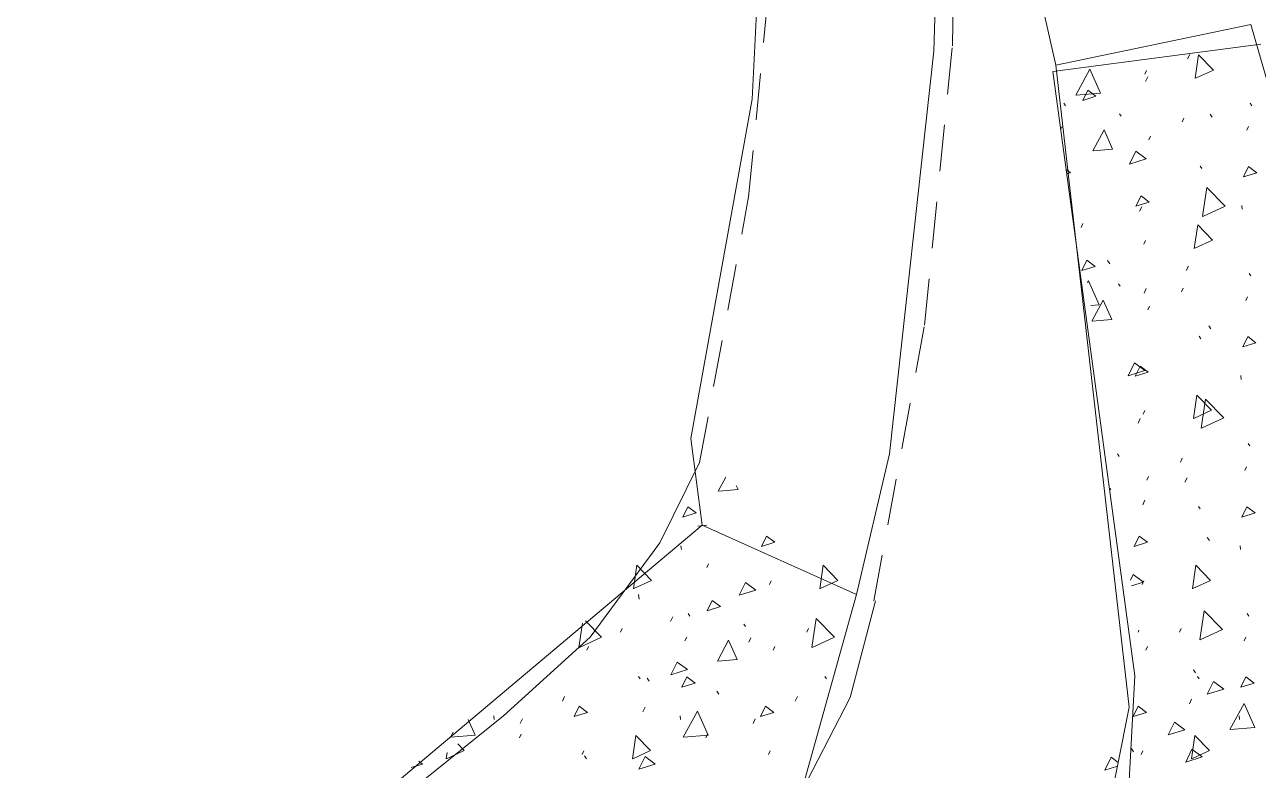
# Model space of a CAD drawing. Header units: metres. Extents: x -703672 to 3951284, y -4124475 to 4104628.
# Drawn here: x 327519.64 to 327540.8, y 4104403.97 to 4104416.77 of the extents above; entities that cross this region are included whole.
import ezdxf

# ---------------------------------------------------------------- set-up
doc = ezdxf.new("R2010")
doc.units = ezdxf.units.M
doc.header["$MEASUREMENT"] = 0
doc.linetypes.add('DGN Style 2', pattern=[1.3283826688107345, 0.7970296012864407, -0.5313530675242938])
for name, color, linetype, lineweight in [('V-ANNO-PATT', 9, 'Continuous', 0), ('V-PVMT-GRVL', 9, 'Continuous', 0), ('V-ROAD-ASPH', 9, 'Continuous', 0), ('V-SITE-WALK', 7, 'Continuous', 0)]:
    doc.layers.add(name, color=color, linetype=linetype, lineweight=lineweight)

msp = doc.modelspace()

# ---------------------------------------------------------------- linework, layer by layer
at = {"layer": 'V-ANNO-PATT'}
for p, q in [((327539.5870587354, 4104416.179382644, 8.969209555461049), (327539.6231314148, 4104416.258355627, 8.958560621503466)), ((327538.8541819148, 4104415.920292695, 8.667040607391236), (327538.8829754193, 4104415.983845603, 8.660789823477998)), ((327538.8659227922, 4104415.794204029, 8.998517668153163), (327538.9019954716, 4104415.873177011, 8.98786873419558)), ((327537.4614758895, 4104415.419654656, 8.663290761370227), (327537.4896980776, 4104415.377312531, 8.669609979680075)), ((327540.6581757636, 4104415.419654656, 8.80858327737436), (327540.6863979517, 4104415.377312531, 8.814902495684201)), ((327538.4164803634, 4104415.240117689, 8.728051969919804), (327538.4446226339, 4104415.197775563, 8.734367555916748)), ((327539.9714878352, 4104415.232497569, 9.130800278976992), (327540.0066215427, 4104415.179815967, 9.140361211421379)), ((327537.419215124, 4104414.985657665, 8.712992913083852), (327537.4339763551, 4104415.018238597, 8.709788396375387)), ((327539.4955806836, 4104415.102048995, 8.79352087699759), (327539.5243737595, 4104415.165522463, 8.787279522943479)), ((327540.6018827247, 4104414.954685688, 8.861331696292758), (327540.6306762292, 4104415.018238597, 8.85508091237952)), ((327538.919063896, 4104414.792466889, 8.804141811344934), (327538.9478569719, 4104414.855940356, 8.797900457290822)), ((327539.8037923261, 4104414.341002913, 8.89805400629669), (327539.8319345966, 4104414.298660788, 8.904369592293634)), ((327538.7629906428, 4104413.564773992, 9.337137637521899), (327538.7990639521, 4104413.643845814, 9.326473527878349)), ((327540.5175604988, 4104413.664243877, 9.010994249147267), (327540.5243307091, 4104413.60077041, 9.018851982441923)), ((327537.761343839, 4104413.289837804, 8.93025677576059), (327537.790057426, 4104413.353390713, 8.924002359534441)), ((327538.8384297815, 4104413.000592629, 9.013616220073253), (327538.867223286, 4104413.064145537, 9.007365436160015)), ((327538.2149645091, 4104412.71850781, 9.444547869450254), (327538.2500982166, 4104412.665826209, 9.454108801894634)), ((327539.5639071631, 4104412.546724276, 9.526961541663852), (327539.5999798425, 4104412.625697259, 9.516312607706276)), ((327540.6424236303, 4104412.49995459, 9.15515889005637), (327540.6706458183, 4104412.457612465, 9.161478108366218)), ((327538.40072823, 4104412.320417624, 9.07462758260182), (327538.4288705005, 4104412.278075498, 9.080943168598765)), ((327538.8427712198, 4104412.161545662, 9.556269654355965), (327538.8788438992, 4104412.240518644, 9.54562072039839)), ((327539.4798285502, 4104412.182348929, 9.1400964896796), (327539.5086216261, 4104412.245822397, 9.133855135625488)), ((327540.5861305914, 4104412.034985622, 9.207907308974775), (327540.6149240958, 4104412.098538531, 9.201656525061537)), ((327538.9033117627, 4104411.872766823, 9.15071742402695), (327538.9321048385, 4104411.93624029, 9.14447606997284)), ((327539.7880401928, 4104411.421302848, 9.244629618978706), (327539.8161824633, 4104411.378960723, 9.25094520497565)), ((327539.9483362629, 4104411.599839202, 9.688552265179794), (327539.9834699704, 4104411.5471576, 9.698113197624181)), ((327540.5018083655, 4104410.744543811, 9.357569861829283), (327540.5085785757, 4104410.681070344, 9.36542759512394)), ((327538.8226776481, 4104410.080892563, 9.36019183275527), (327538.8514711526, 4104410.144445471, 9.353941048842032)), ((327538.7398390705, 4104409.932115625, 9.894889623724701), (327538.7759123798, 4104410.011187447, 9.884225514081159)), ((327540.6266714969, 4104409.580254524, 9.501734502738387), (327540.654893685, 4104409.5379124, 9.508053721048235)), ((327538.3849760967, 4104409.400717558, 9.421203195283837), (327538.4131183672, 4104409.358375432, 9.427518781280781)), ((327539.4640764169, 4104409.262648864, 9.486672102361617), (327539.4928694927, 4104409.326122331, 9.480430748307505)), ((327540.570378458, 4104409.115285556, 9.554482921656792), (327540.5991719624, 4104409.178838465, 9.548232137743554)), ((327538.8875596293, 4104408.953066757, 9.497293036708967), (327538.9163527052, 4104409.016540225, 9.491051682654856)), ((327539.5407555908, 4104408.914065909, 10.08471352786666), (327539.5768282702, 4104408.993038892, 10.07406459390909)), ((327538.8196196476, 4104408.528887294, 10.11402164055878), (327538.855692327, 4104408.607860276, 10.10337270660119)), ((327539.7722880594, 4104408.501602782, 9.591205231660723), (327539.8004303299, 4104408.459260657, 9.597520817657667)), ((327530.8959566099, 4104407.824843746, 9.268267926498908), (327530.9027268201, 4104407.761370278, 9.276125659793564)), ((327539.9251846906, 4104407.967180834, 10.2463042513826), (327539.9603183981, 4104407.914499232, 10.25586518382699)), ((327540.4860562321, 4104407.824843746, 9.7041454745113), (327540.4928264423, 4104407.761370278, 9.712003207805957)), ((327531.3364398241, 4104407.450437673, 9.332822969116364), (327531.3651534111, 4104407.513990582, 9.326568552890222)), ((327532.4135257666, 4104407.161192498, 9.416182413429027), (327532.4423192711, 4104407.224745406, 9.409931629515782)), ((327538.8069255147, 4104407.161192498, 9.706767445437286), (327538.8357190192, 4104407.224745406, 9.700516661524048)), ((327531.0208197414, 4104406.660554459, 9.412432567408018), (327531.0490419294, 4104406.618212334, 9.418751785717859)), ((327540.6109193635, 4104406.660554459, 9.848310115420404), (327540.6391415516, 4104406.618212334, 9.854629333730252)), ((327529.8582246613, 4104406.342948798, 9.397370167031248), (327529.8870177372, 4104406.406422266, 9.391128812977136)), ((327531.9758242152, 4104406.481017492, 9.477193775957595), (327532.0039664857, 4104406.438675366, 9.483509361954539)), ((327533.0549245353, 4104406.342948798, 9.542662683035374), (327533.0837176113, 4104406.406422266, 9.536421328981262)), ((327538.7372211437, 4104406.344466511, 10.44657138651046), (327538.7527608075, 4104406.378529079, 10.44197750028397)), ((327539.4483242835, 4104406.342948798, 9.833247715043633), (327539.4771173594, 4104406.406422266, 9.827006360989522)), ((327530.9645267024, 4104406.195585491, 9.465180986326416), (327530.9933202069, 4104406.2591384, 9.458930202413178)), ((327540.5546263246, 4104406.195585491, 9.901058534338809), (327540.5834198291, 4104406.2591384, 9.89480775042557)), ((327529.2817078737, 4104406.033366692, 9.407991101378592), (327529.3105009497, 4104406.096840159, 9.40174974732448)), ((327532.4784077478, 4104406.033366692, 9.553283617382718), (327532.5072008237, 4104406.096840159, 9.547042263328606)), ((327538.8718074959, 4104406.033366692, 9.843868649390984), (327538.9006005718, 4104406.096840159, 9.837627295336873)), ((327539.6870760726, 4104405.694964547, 10.64106840758524), (327539.7225280785, 4104405.641916719, 10.64717850878735)), ((327530.1664363038, 4104405.581902716, 9.501903296330354), (327530.1945785743, 4104405.539560591, 9.508218882327299)), ((327533.3631361779, 4104405.581902716, 9.64719581233448), (327533.3912784484, 4104405.539560591, 9.653511398331432)), ((327539.756535926, 4104405.581902716, 9.93778084434274), (327539.7846781965, 4104405.539560591, 9.944096430339684)), ((327539.6183084002, 4104405.11243372, 10.69615218954181), (327539.654099931, 4104405.192055224, 10.68931534383962)), ((327527.6835046026, 4104404.90514368, 9.469551023176798), (327527.6902748127, 4104404.841670213, 9.477408756471455)), ((327530.8802044766, 4104404.90514368, 9.614843539180924), (327530.8869746868, 4104404.841670213, 9.622701272475581)), ((327540.4703040987, 4104404.90514368, 10.05072108719332), (327540.477074309, 4104404.841670213, 10.05857882048797)), ((327528.1239878167, 4104404.530737607, 9.534106065794248), (327528.1527014038, 4104404.594290516, 9.527851649568106)), ((327531.3206876907, 4104404.530737607, 9.679398581798381), (327531.3494012777, 4104404.594290516, 9.67314416557224)), ((327529.2010737592, 4104404.241492432, 9.617465510106918), (327529.2298672638, 4104404.30504534, 9.611214726193673)), ((327532.3977736332, 4104404.241492432, 9.762758026111044), (327532.4265671377, 4104404.30504534, 9.756507242197799)), ((327538.6221825759, 4104404.343588575, 10.74511119680432), (327538.6575346162, 4104404.290540747, 10.75121867647562)), ((327538.7911733814, 4104404.241492432, 10.0533430581193), (327538.8199668859, 4104404.30504534, 10.04709227420607))]:
    msp.add_line(p, q, dxfattribs=at)
at = {"layer": 'V-ANNO-PATT', "linetype": 'Continuous'}
for p, q in [((327539.5870587354, 4104416.179382644, 8.969209555461049), (327539.6231314148, 4104416.258355627, 8.958560621503466)), ((327538.8659227922, 4104415.794204029, 8.998517668153163), (327538.9019954716, 4104415.873177011, 8.98786873419558)), ((327539.9714878352, 4104415.232497569, 9.130800278976992), (327540.0066215427, 4104415.179815967, 9.140361211421379)), ((327538.7629906428, 4104413.564773992, 9.337137637521899), (327538.7990639521, 4104413.643845814, 9.326473527878349)), ((327538.2149645091, 4104412.71850781, 9.444547869450254), (327538.2500982166, 4104412.665826209, 9.454108801894634)), ((327539.5639071631, 4104412.546724276, 9.526961541663852), (327539.5999798425, 4104412.625697259, 9.516312607706276)), ((327538.8427712198, 4104412.161545662, 9.556269654355965), (327538.8788438992, 4104412.240518644, 9.54562072039839)), ((327539.9483362629, 4104411.599839202, 9.688552265179794), (327539.9834699704, 4104411.5471576, 9.698113197624181)), ((327538.7398390705, 4104409.932115625, 9.894889623724701), (327538.7759123798, 4104410.011187447, 9.884225514081159)), ((327539.5407555908, 4104408.914065909, 10.08471352786666), (327539.5768282702, 4104408.993038892, 10.07406459390909)), ((327538.8196196476, 4104408.528887294, 10.11402164055878), (327538.8321576731, 4104408.556336468, 10.11032031845954)), ((327538.8321576731, 4104408.556336468, 10.11032031845954), (327538.855692327, 4104408.607860276, 10.10337270660119)), ((327539.9251846906, 4104407.967180834, 10.2463042513826), (327539.9603183981, 4104407.914499232, 10.25586518382699)), ((327530.1690624885, 4104406.988837734, 8.363577388657049), (327530.1770668002, 4104406.910466394, 8.37961122970286)), ((327530.7166738684, 4104406.526554724, 8.486555332719881), (327530.7529993213, 4104406.605024151, 8.473017957583117)), ((327538.7372211437, 4104406.344466511, 10.44657138651046), (327538.7527608075, 4104406.378529079, 10.44197750028397)), ((327532.0601888368, 4104406.169420745, 8.633802577405483), (327532.096614129, 4104406.247890172, 8.620270868714918)), ((327539.6870760726, 4104405.694964547, 10.64106840758524), (327539.7225280785, 4104405.641916719, 10.64717850878735)), ((327530.3167315799, 4104405.551277835, 8.65773303889543), (327530.3516864206, 4104405.498997579, 8.670109790700565)), ((327531.5085165811, 4104405.329601705, 8.769440890353707), (327531.5433715825, 4104405.277321449, 8.781811975712642)), ((327528.8620552518, 4104405.159126875, 8.653128186654833), (327528.8984794409, 4104405.237498215, 8.639615914168694)), ((327530.2430831833, 4104404.977175891, 8.767679625088917), (327530.2795084756, 4104405.055645318, 8.754147916398352)), ((327532.8556283662, 4104405.159126875, 8.879786034715593), (327532.8920525553, 4104405.237498215, 8.866273762229454)), ((327539.6183084002, 4104405.11243372, 10.69615218954181), (327539.654099931, 4104405.192055224, 10.68931534383962)), ((327528.1396121295, 4104404.776882679, 8.688112327763264), (327528.1760363186, 4104404.85525402, 8.674600055277125)), ((327532.1331852439, 4104404.776882679, 8.914770175824025), (327532.169609433, 4104404.85525402, 8.901257903337886)), ((327529.2416595086, 4104404.219455489, 8.861471496781533), (327529.2765145099, 4104404.167175233, 8.873842582140469)), ((327538.6221825759, 4104404.343588575, 10.74511119680432), (327538.6575346162, 4104404.290540747, 10.75121867647562))]:
    msp.add_line(p, q, dxfattribs=at)
at = {"layer": 'V-ANNO-PATT', "extrusion": (-0.04508672857583938, 0.1179949263223373, 0.9919901129892954), "elevation": 469541.1963132154, "flags": 128}
msp.add_lwpolyline([(-1770983.265165911, -3687365.055700977), (-1770983.463657788, -3687365.41432183), (-1770983.606620693, -3687365.077717069), (-1770983.272224802, -3687365.055553836)], dxfattribs=at)
at = {"layer": 'V-ANNO-PATT', "extrusion": (-0.04099183020201657, 0.1518875398766092, 0.9875473887803667), "elevation": 609992.0864985078, "flags": 128}
msp.add_lwpolyline([(-1385671.718016911, -3829011.822171955), (-1385672.068701092, -3829012.195739199), (-1385672.138595831, -3829011.744035463), (-1385671.72660209, -3829011.819825747)], dxfattribs=at)
at = {"layer": 'V-ANNO-PATT', "linetype": 'Continuous', "extrusion": (-0.04099183020201657, 0.1518875398766092, 0.9875473887803667), "elevation": 609992.0864985078, "flags": 128}
msp.add_lwpolyline([(-1385671.718016911, -3829011.822171955), (-1385672.068701092, -3829012.195739199), (-1385672.138595831, -3829011.744035463), (-1385671.72660209, -3829011.819825747)], dxfattribs=at)
at = {"layer": 'V-ANNO-PATT', "extrusion": (-0.04508672894593792, 0.1179949264260085, 0.9919901129601426), "elevation": 469541.1966175029, "flags": 128}
msp.add_lwpolyline([(-1770981.33629513, -3687365.389283042), (-1770981.479713465, -3687365.52435939), (-1770981.573994731, -3687365.373850908), (-1770981.33629513, -3687365.389283042)], dxfattribs=at)
at = {"layer": 'V-ANNO-PATT', "extrusion": (-0.04508672812671008, 0.1179949259271169, 0.9919901130567192), "elevation": 469541.1948381744, "flags": 128}
msp.add_lwpolyline([(-1770981.170990455, -3687364.519429614), (-1770981.480215392, -3687364.78850273), (-1770981.499445375, -3687364.423345238), (-1770981.17763459, -3687364.516870342)], dxfattribs=at)
at = {"layer": 'V-ANNO-PATT', "extrusion": (-0.04099183018437137, 0.1518875401048814, 0.9875473887459901), "flags": 128}
for points, elevation in [([(-1385672.302445537, -3829010.424377494), (-1385672.463701704, -3829010.610449252), (-1385672.599905401, -3829010.435142226), (-1385672.302445537, -3829010.424377494)], 609992.0874412104), ([(-1385671.3335669, -3829006.879084238), (-1385671.494823067, -3829007.065155996), (-1385671.631026765, -3829006.88984897), (-1385671.3335669, -3829006.879084238)], 609992.0874412096)]:
    msp.add_lwpolyline(points, dxfattribs=dict(at, elevation=elevation))
at = {"layer": 'V-ANNO-PATT', "linetype": 'Continuous', "extrusion": (-0.04099183018437137, 0.1518875401048814, 0.9875473887459901), "flags": 128}
for points, elevation in [([(-1385672.302445537, -3829010.424377494), (-1385672.463701704, -3829010.610449252), (-1385672.599905401, -3829010.435142226), (-1385672.302445537, -3829010.424377494)], 609992.0874412104), ([(-1385671.3335669, -3829006.879084238), (-1385671.494823067, -3829007.065155996), (-1385671.631026765, -3829006.88984897), (-1385671.3335669, -3829006.879084238)], 609992.0874412096)]:
    msp.add_lwpolyline(points, dxfattribs=dict(at, elevation=elevation))
at = {"layer": 'V-ANNO-PATT', "extrusion": (-0.04508672821889156, 0.1179949268199998, 0.991990112946323), "elevation": 469541.1984727406, "flags": 128}
msp.add_lwpolyline([(-1770980.632726748, -3687364.374003402), (-1770980.67448787, -3687364.307336892), (-1770980.618121061, -3687364.310990713)], dxfattribs=at)
at = {"layer": 'V-ANNO-PATT', "extrusion": (-0.04508672887452715, 0.1179949254855098, 0.9919901130752585), "elevation": 469541.1927806968, "flags": 128}
msp.add_lwpolyline([(-1770983.455030762, -3687363.157842157), (-1770983.598374444, -3687363.292947258), (-1770983.692655709, -3687363.142438777), (-1770983.455030762, -3687363.157842157)], dxfattribs=at)
at = {"layer": 'V-ANNO-PATT', "extrusion": (-0.04099183032039989, 0.1518875399087555, 0.9875473887705085), "flags": 128}
for points, elevation in [([(-1385673.277916485, -3829009.210637419), (-1385673.479612823, -3829009.681626799), (-1385673.699791723, -3829009.281012506), (-1385673.286713745, -3829009.211343263)], 609992.0865916739), ([(-1385672.309037844, -3829005.665344163), (-1385672.510734183, -3829006.136333546), (-1385672.730913082, -3829005.735719251), (-1385672.317835104, -3829005.666050008)], 609992.086591674), ([(-1385671.340159203, -3829002.120050908), (-1385671.541855542, -3829002.591040289), (-1385671.762034442, -3829002.190425995), (-1385671.348956464, -3829002.120756752)], 609992.0865916741)]:
    msp.add_lwpolyline(points, dxfattribs=dict(at, elevation=elevation))
at = {"layer": 'V-ANNO-PATT', "linetype": 'Continuous', "extrusion": (-0.04099183032039989, 0.1518875399087555, 0.9875473887705085), "flags": 128}
for points, elevation in [([(-1385673.277916485, -3829009.210637419), (-1385673.479612823, -3829009.681626799), (-1385673.699791723, -3829009.281012506), (-1385673.286713745, -3829009.211343263)], 609992.0865916739), ([(-1385672.309037844, -3829005.665344163), (-1385672.510734183, -3829006.136333546), (-1385672.730913082, -3829005.735719251), (-1385672.317835104, -3829005.666050008)], 609992.086591674), ([(-1385671.340159203, -3829002.120050908), (-1385671.541855542, -3829002.591040289), (-1385671.762034442, -3829002.190425995), (-1385671.348956464, -3829002.120756752)], 609992.0865916741)]:
    msp.add_lwpolyline(points, dxfattribs=dict(at, elevation=elevation))
at = {"layer": 'V-ANNO-PATT', "extrusion": (-0.04508672867322548, 0.1179949264242318, 0.991990112972749), "elevation": 469541.1966995341, "flags": 128}
msp.add_lwpolyline([(-1770981.534770899, -3687363.354264577), (-1770981.67811458, -3687363.489369681), (-1770981.772395846, -3687363.338861202), (-1770981.534770899, -3687363.354264577)], dxfattribs=at)
at = {"layer": 'V-ANNO-PATT', "extrusion": (-0.04508672824626038, 0.117994926234759, 0.9919901130146921), "elevation": 469541.196061707, "flags": 128}
msp.add_lwpolyline([(-1770982.200161636, -3687362.31591344), (-1770982.398653514, -3687362.674534293), (-1770982.541616419, -3687362.337929532), (-1770982.207220529, -3687362.315766299)], dxfattribs=at)
at = {"layer": 'V-ANNO-PATT', "extrusion": (-0.04508672853170451, 0.1179949267324217, 0.9919901129425228), "elevation": 469541.1980108248, "flags": 128}
msp.add_lwpolyline([(-1770980.264825404, -3687362.652391308), (-1770980.408243739, -3687362.787467652), (-1770980.502525005, -3687362.636959173), (-1770980.264825404, -3687362.652391308)], dxfattribs=at)
at = {"layer": 'V-ANNO-PATT', "extrusion": (-0.04099183039041027, 0.1518875397935514, 0.9875473887853211), "elevation": 609992.0860958974, "flags": 128}
msp.add_lwpolyline([(-1385671.080042502, -3829008.622280805), (-1385671.104838518, -3829008.648694826), (-1385671.174733257, -3829008.196991089), (-1385671.032605256, -3829008.223136927)], dxfattribs=at)
at = {"layer": 'V-ANNO-PATT', "linetype": 'Continuous', "extrusion": (-0.04099183039041027, 0.1518875397935514, 0.9875473887853211), "elevation": 609992.0860958974, "flags": 128}
msp.add_lwpolyline([(-1385671.080042502, -3829008.622280805), (-1385671.104838518, -3829008.648694826), (-1385671.174733257, -3829008.196991089), (-1385671.032605256, -3829008.223136927)], dxfattribs=at)
at = {"layer": 'V-ANNO-PATT', "extrusion": (-0.04508672840727768, 0.1179949260954244, 0.9919901130239474), "elevation": 469541.1954370809, "flags": 128}
msp.add_lwpolyline([(-1770980.120070727, -3687361.772769206), (-1770980.429295664, -3687362.041842319), (-1770980.448525646, -3687361.676684828), (-1770980.126714861, -3687361.770209934)], dxfattribs=at)
at = {"layer": 'V-ANNO-PATT', "extrusion": (-0.04508672804965132, 0.117994925499366, 0.9919901131111016), "elevation": 469541.1931077508, "flags": 128}
msp.add_lwpolyline([(-1770982.375345851, -3687360.425031838), (-1770982.518689532, -3687360.56013694), (-1770982.612970798, -3687360.409628459), (-1770982.375345851, -3687360.425031838)], dxfattribs=at)
at = {"layer": 'V-ANNO-PATT', "extrusion": (-0.04508672882078696, 0.1179949255562306, 0.9919901130692889), "elevation": 469541.1930885678, "flags": 128}
msp.add_lwpolyline([(-1770980.491080073, -3687360.604668327), (-1770980.634423756, -3687360.739773428), (-1770980.728705021, -3687360.589264947), (-1770980.491080073, -3687360.604668327)], dxfattribs=at)
at = {"layer": 'V-ANNO-PATT', "extrusion": (-0.04508672836006852, 0.1179949258196084, 0.9919901130589007), "elevation": 469541.1943204821, "flags": 128}
msp.add_lwpolyline([(-1770981.150786348, -3687359.568809249), (-1770981.349278226, -3687359.927430101), (-1770981.49224113, -3687359.590825337), (-1770981.157845239, -3687359.568662109)], dxfattribs=at)
at = {"layer": 'V-ANNO-PATT', "extrusion": (0.03929434179888037, 0.0730154960131973, 0.996556416889952), "elevation": 312564.7318702022, "flags": 128}
msp.add_lwpolyline([(1656649.100325073, -3756496.405459283), (1656649.100325073, -3756496.677609419)], dxfattribs=at)
at = {"layer": 'V-ANNO-PATT', "extrusion": (-0.04508672833872192, 0.1179949245704371, 0.9919901132084569), "elevation": 469541.1892003638, "flags": 128}
msp.add_lwpolyline([(-1770973.429528014, -3687361.303593548), (-1770973.433538883, -3687361.227431272), (-1770973.111728098, -3687361.320956376)], dxfattribs=at)
at = {"layer": 'V-ANNO-PATT', "extrusion": (-0.04508671820533315, 0.1179949234800451, 0.9919901137987269), "elevation": 469541.1880440292, "flags": 128}
msp.add_lwpolyline([(-1770979.137583, -3687359.076450058), (-1770979.13869184, -3687359.055394374), (-1770979.133080509, -3687359.057025145)], dxfattribs=at)
at = {"layer": 'V-ANNO-PATT', "extrusion": (-0.04508672826760955, 0.1179949262046293, 0.9919901130173057), "elevation": 469541.1959310466, "flags": 128}
msp.add_lwpolyline([(-1770972.35868114, -3687361.132327639), (-1770972.502024822, -3687361.267432742), (-1770972.596306089, -3687361.116924261), (-1770972.35868114, -3687361.132327639)], dxfattribs=at)
at = {"layer": 'V-ANNO-PATT', "extrusion": (-0.04508672870494101, 0.1179949265840159, 0.9919901129523014), "elevation": 469541.1973449627, "flags": 128}
msp.add_lwpolyline([(-1770981.325101815, -3687357.6775836), (-1770981.468445498, -3687357.812688702), (-1770981.562726763, -3687357.662180222), (-1770981.325101815, -3687357.6775836)], dxfattribs=at)
at = {"layer": 'V-ANNO-PATT', "linetype": 'Continuous', "extrusion": (-0.03985092286051605, -0.00332671213015975, 0.9992000985456159), "elevation": -26698.42325867866, "flags": 128}
msp.add_lwpolyline([(-4062934.044582552, 667306.0758151774), (-4062934.044582552, 667305.9241322352)], dxfattribs=at)
at = {"layer": 'V-ANNO-PATT', "extrusion": (-0.04508672874936996, 0.1179949264831661, 0.991990112962278), "elevation": 469541.1969164831, "flags": 128}
msp.add_lwpolyline([(-1770973.450260316, -3687360.166540314), (-1770973.593603998, -3687360.301645416), (-1770973.687885264, -3687360.151136936), (-1770973.450260316, -3687360.166540314)], dxfattribs=at)
at = {"layer": 'V-ANNO-PATT', "extrusion": (-0.04508672805774332, 0.1179949256478557, 0.9919901130930713), "elevation": 469541.1937145634, "flags": 128}
msp.add_lwpolyline([(-1770979.412278014, -3687357.871395911), (-1770979.555621695, -3687358.006501015), (-1770979.649902962, -3687357.855992532), (-1770979.412278014, -3687357.871395911)], dxfattribs=at)
at = {"layer": 'V-ANNO-PATT', "extrusion": (-0.04508672860944967, 0.11799492627504, 0.9919901129933937), "elevation": 469541.1961080782, "flags": 128}
msp.add_lwpolyline([(-1770971.137609594, -3687360.274561772), (-1770971.336101472, -3687360.633182627), (-1770971.479064376, -3687360.296577862), (-1770971.144668485, -3687360.274414631)], dxfattribs=at)
at = {"layer": 'V-ANNO-PATT', "extrusion": (-0.04508672829505737, 0.1179949262527045, 0.9919901130103397), "elevation": 469541.1961193773, "flags": 128}
msp.add_lwpolyline([(-1770974.115329842, -3687359.128363709), (-1770974.313821719, -3687359.486984563), (-1770974.456784624, -3687359.150379801), (-1770974.122388733, -3687359.128216568)], dxfattribs=at)
at = {"layer": 'V-ANNO-PATT', "extrusion": (-0.04508672830047597, 0.1179949262324032, 0.9919901130125083), "elevation": 469541.1960342796, "flags": 128}
msp.add_lwpolyline([(-1770980.087947946, -3687356.827731228), (-1770980.286439822, -3687357.186352081), (-1770980.429402727, -3687356.84974732), (-1770980.095006837, -3687356.827584086)], dxfattribs=at)
at = {"layer": 'V-ANNO-PATT', "linetype": 'Continuous', "extrusion": (-0.05558034816409941, 0.1946748328954736, 0.9792918535018441), "flags": 128}
for points, elevation in [([(-1441745.495011133, -3776918.087311149), (-1441745.659389865, -3776918.270630223), (-1441745.79261047, -3776918.093045678), (-1441745.495011133, -3776918.087311149)], 780828.6942394639), ([(-1441752.747645667, -3776913.948091118), (-1441752.912024399, -3776914.131410192), (-1441753.045245004, -3776913.953825648), (-1441752.747645667, -3776913.948091118)], 780829.7603090755), ([(-1441751.916886262, -3776913.471948079), (-1441752.081264994, -3776913.655267153), (-1441752.214485599, -3776913.47768261), (-1441751.916886262, -3776913.471948079)], 780829.6618737841)]:
    msp.add_lwpolyline(points, dxfattribs=dict(at, elevation=elevation))
at = {"layer": 'V-ANNO-PATT', "extrusion": (-0.04099183012507919, 0.1518875401824357, 0.9875473887365233), "elevation": 609992.0877789442, "flags": 128}
msp.add_lwpolyline([(-1385670.455096914, -3829003.440952122), (-1385670.524035587, -3829003.520499718), (-1385670.660239285, -3829003.345192694), (-1385670.442780868, -3829003.337323125)], dxfattribs=at)
at = {"layer": 'V-ANNO-PATT', "linetype": 'Continuous', "extrusion": (-0.04099183012507919, 0.1518875401824357, 0.9875473887365233), "elevation": 609992.0877789442, "flags": 128}
msp.add_lwpolyline([(-1385670.455096914, -3829003.440952122), (-1385670.524035587, -3829003.520499718), (-1385670.660239285, -3829003.345192694), (-1385670.442780868, -3829003.337323125)], dxfattribs=at)
at = {"layer": 'V-ANNO-PATT', "extrusion": (-0.04508672819591463, 0.1179949254660257, 0.9919901131084196), "elevation": 469541.1929230004, "flags": 128}
msp.add_lwpolyline([(-1770972.182912093, -3687359.464095103), (-1770972.326330428, -3687359.599171451), (-1770972.420611694, -3687359.44866297), (-1770972.182912093, -3687359.464095103)], dxfattribs=at)
at = {"layer": 'V-ANNO-PATT', "linetype": 'Continuous', "extrusion": (-0.05558034818709713, 0.1946748324027298, 0.979291853598492), "elevation": 780828.6922095108, "flags": 128}
msp.add_lwpolyline([(-1441742.843292164, -3776918.396961749), (-1441743.031226712, -3776918.040884088), (-1441742.617029982, -3776917.978208032)], dxfattribs=at)
at = {"layer": 'V-ANNO-PATT', "linetype": 'Continuous', "extrusion": (-0.05558034817150465, 0.1946748325785694, 0.9792918535644215), "elevation": 780828.6929363346, "flags": 128}
msp.add_lwpolyline([(-1441746.447146709, -3776916.858406355), (-1441746.656776469, -3776917.325918679), (-1441746.870151375, -3776916.921639433), (-1441746.455954645, -3776916.858963376)], dxfattribs=at)
at = {"layer": 'V-ANNO-PATT', "linetype": 'Continuous', "extrusion": (0.02783976700398317, 0.1826228409003759, 0.9827888101492813), "elevation": 758684.9736377503, "flags": 128}
msp.add_lwpolyline([(294757.87851398, -4036203.600993663), (294757.8785139799, -4036204.030772499)], dxfattribs=at)
at = {"layer": 'V-ANNO-PATT', "extrusion": (-0.04508672846837296, 0.1179949260819397, 0.9919901130227746), "elevation": 469541.1953617226, "flags": 128}
msp.add_lwpolyline([(-1770972.035907129, -3687358.584915502), (-1770972.345132066, -3687358.853988617), (-1770972.364362048, -3687358.488831126), (-1770972.042551263, -3687358.58235623)], dxfattribs=at)
at = {"layer": 'V-ANNO-PATT', "linetype": 'Continuous', "extrusion": (-0.05558034793031295, 0.1946748321194298, 0.9792918536693836), "elevation": 780828.6911308381, "flags": 128}
msp.add_lwpolyline([(-1441743.995780482, -3776917.077297363), (-1441744.160255219, -3776917.260588448), (-1441744.293475823, -3776917.083003902), (-1441743.995780482, -3776917.077297363)], dxfattribs=at)
at = {"layer": 'V-ANNO-PATT', "extrusion": (-0.04508672852202269, 0.1179949258698278, 0.9919901130455663), "elevation": 469541.1944735576, "flags": 128}
msp.add_lwpolyline([(-1770971.312326968, -3687358.383736355), (-1770971.45567065, -3687358.518841458), (-1770971.549951916, -3687358.368332976), (-1770971.312326968, -3687358.383736355)], dxfattribs=at)
at = {"layer": 'V-ANNO-PATT', "extrusion": (-0.0450867287318111, 0.1179949265486555, 0.9919901129552862), "elevation": 469541.197191026, "flags": 128}
msp.add_lwpolyline([(-1770980.269347473, -3687354.933341044), (-1770980.412691155, -3687355.068446148), (-1770980.506972421, -3687354.917937665), (-1770980.269347473, -3687354.933341044)], dxfattribs=at)
at = {"layer": 'V-ANNO-PATT', "extrusion": (-0.04508672832154551, 0.1179949252211291, 0.9919901131318394), "elevation": 469541.1918766986, "flags": 128}
msp.add_lwpolyline([(-1770969.40876362, -3687358.572969409), (-1770969.552107302, -3687358.708074511), (-1770969.646388568, -3687358.557566031), (-1770969.40876362, -3687358.572969409)], dxfattribs=at)
at = {"layer": 'V-ANNO-PATT', "extrusion": (-0.04508672854881497, 0.1179949259565216, 0.9919901130340366), "elevation": 469541.1948206087, "flags": 128}
msp.add_lwpolyline([(-1770972.393414609, -3687357.423069208), (-1770972.536758292, -3687357.558174311), (-1770972.631039558, -3687357.407665829), (-1770972.393414609, -3687357.423069208)], dxfattribs=at)
at = {"layer": 'V-ANNO-PATT', "extrusion": (-0.04508672850446383, 0.1179949259353173, 0.9919901130385745), "elevation": 469541.194748104, "flags": 128}
msp.add_lwpolyline([(-1770978.364674077, -3687355.123087632), (-1770978.50801776, -3687355.258192735), (-1770978.602299026, -3687355.107684253), (-1770978.364674077, -3687355.123087632)], dxfattribs=at)
at = {"layer": 'V-ANNO-PATT', "extrusion": (-0.02609127824442408, 0.09715977537077543, 0.9949267426546904), "elevation": 390247.7933252225, "flags": 128}
msp.add_lwpolyline([(-1380815.581406767, -3859336.127804757), (-1380815.930914464, -3859336.502472941), (-1380816.002229322, -3859336.050991237), (-1380815.589999282, -3859336.125485557)], dxfattribs=at)
at = {"layer": 'V-ANNO-PATT', "linetype": 'Continuous', "extrusion": (-0.02609127824442408, 0.09715977537077543, 0.9949267426546904), "elevation": 390247.7933252225, "flags": 128}
msp.add_lwpolyline([(-1380815.581406767, -3859336.127804757), (-1380815.930914464, -3859336.502472941), (-1380816.002229322, -3859336.050991237), (-1380815.589999282, -3859336.125485557)], dxfattribs=at)
at = {"layer": 'V-ANNO-PATT', "linetype": 'Continuous', "extrusion": (-0.05558034830901427, 0.1946748325957398, 0.9792918535532038), "elevation": 780828.692961771, "flags": 128}
msp.add_lwpolyline([(-1441740.446205956, -3776917.296922891), (-1441740.487035279, -3776916.999914055), (-1441740.076381675, -3776917.082658411)], dxfattribs=at)
at = {"layer": 'V-ANNO-PATT', "linetype": 'Continuous', "extrusion": (-0.05558034828860568, 0.194674832354361, 0.9792918536023462), "elevation": 780828.6919777392, "flags": 128}
msp.add_lwpolyline([(-1441743.908855847, -3776915.965459205), (-1441744.265805203, -3776916.333044622), (-1441744.32805374, -3776915.880223841), (-1441743.917400136, -3776915.962968198)], dxfattribs=at)
at = {"layer": 'V-ANNO-PATT', "linetype": 'Continuous', "extrusion": (0.07002446946128951, 0.1272472657701794, 0.9893961325124928), "elevation": 545217.7306393922, "flags": 128}
msp.add_lwpolyline([(1691876.495945563, -3713987.356967859), (1691876.495945564, -3713987.453246997)], dxfattribs=at)
at = {"layer": 'V-ANNO-PATT', "extrusion": (-0.04508672849043801, 0.117994925981806, 0.9919901130336825), "elevation": 469541.1949435063, "flags": 128}
msp.add_lwpolyline([(-1770967.373225976, -3687358.85084343), (-1770967.435880578, -3687358.703323779), (-1770967.101484687, -3687358.681160547)], dxfattribs=at)
at = {"layer": 'V-ANNO-PATT', "extrusion": (-0.04508672821123409, 0.1179949260095791, 0.9919901130430687), "elevation": 469541.1951489458, "flags": 128}
msp.add_lwpolyline([(-1770970.07258701, -3687357.53487311), (-1770970.271078888, -3687357.893493964), (-1770970.414041792, -3687357.556889201), (-1770970.079645902, -3687357.534725968)], dxfattribs=at)
at = {"layer": 'V-ANNO-PATT', "extrusion": (-0.04508672819744006, 0.1179949260076756, 0.9919901130439223), "elevation": 469541.1951456542, "flags": 128}
msp.add_lwpolyline([(-1770979.030611692, -3687354.084341994), (-1770979.229103568, -3687354.442962848), (-1770979.372066473, -3687354.106358085), (-1770979.037670583, -3687354.084194852)], dxfattribs=at)
at = {"layer": 'V-ANNO-PATT', "extrusion": (0.01585328362421147, 0.1093736109869212, 0.993874281092942), "elevation": 454115.3429451853, "flags": 128}
msp.add_lwpolyline([(264625.3484627105, -4083767.881277757), (264625.3484627107, -4083767.989368556)], dxfattribs=at)
at = {"layer": 'V-ANNO-PATT', "linetype": 'Continuous', "extrusion": (-0.05558034854461482, 0.1946748324042621, 0.9792918535778963), "elevation": 780828.6920987018, "flags": 128}
msp.add_lwpolyline([(-1441743.028310186, -3776915.638956992), (-1441743.192688919, -3776915.822276066), (-1441743.325909523, -3776915.64469152), (-1441743.028310186, -3776915.638956992)], dxfattribs=at)
at = {"layer": 'V-ANNO-PATT', "linetype": 'Continuous', "extrusion": (-0.008555797152574556, 0.08924961665712638, 0.9959725419215331), "elevation": 363524.8619767365, "flags": 128}
msp.add_lwpolyline([(-717711.1726332625, -4038087.864527619), (-717711.2999128384, -4038088.07530276), (-717711.412123957, -4038087.972955667)], dxfattribs=at)
at = {"layer": 'V-ANNO-PATT', "extrusion": (-0.02609127814429274, 0.09715977536611498, 0.9949267426577714), "elevation": 390247.7933388909, "flags": 128}
msp.add_lwpolyline([(-1380814.699439993, -3859335.786656106), (-1380814.860110226, -3859335.973234043), (-1380814.996864535, -3859335.798356201), (-1380814.699439993, -3859335.786656106)], dxfattribs=at)
at = {"layer": 'V-ANNO-PATT', "linetype": 'Continuous', "extrusion": (-0.02609127814429274, 0.09715977536611498, 0.9949267426577714), "elevation": 390247.7933388909, "flags": 128}
msp.add_lwpolyline([(-1380814.699439993, -3859335.786656106), (-1380814.860110226, -3859335.973234043), (-1380814.996864535, -3859335.798356201), (-1380814.699439993, -3859335.786656106)], dxfattribs=at)
at = {"layer": 'V-ANNO-PATT', "linetype": 'Continuous', "extrusion": (-0.05558034864395037, 0.1946748315748073, 0.979291853737147), "elevation": 780828.6886617522, "flags": 128}
msp.add_lwpolyline([(-1441739.442749358, -3776916.828174032), (-1441739.491937251, -3776916.762606021), (-1441739.291282204, -3776916.758739542)], dxfattribs=at)
at = {"layer": 'V-ANNO-PATT', "linetype": 'Continuous', "extrusion": (0.01759362785221119, 0.005476114083447651, 0.9998302238047934), "elevation": 28249.54119537692, "flags": 128}
msp.add_lwpolyline([(3821615.551844025, -1532276.242552417), (3821615.551844024, -1532276.016770203)], dxfattribs=at)
at = {"layer": 'V-PVMT-GRVL', "linetype": 'Continuous'}
for p, q in [((327531.0627196295, 4104409.663321124, 7.978316885775214), (327531.2571830523, 4104408.180955271, 8.009658959028165)), ((327531.0627196295, 4104409.663321124, 7.978316885775214), (327531.2571830523, 4104408.180955271, 8.009658959028165)), ((327534.4706954765, 4104409.401888652, 8.058833537482634), (327533.905812848, 4104406.98809132, 8.058226079838207)), ((327534.4706954765, 4104409.401888652, 8.058833537482634), (327533.905812848, 4104406.98809132, 8.058226079838207))]:
    msp.add_line(p, q, dxfattribs=at)
at = {"layer": 'V-PVMT-GRVL', "linetype": 'Continuous', "extrusion": (-0.122816649710285, 0.01248227677188677, 0.9923508771198478), "elevation": 11013.68497458791, "flags": 128}
msp.add_lwpolyline([(-4116492.121345297, -88468.53404486226), (-4116499.072373522, -88468.47536129564), (-4116504.705185755, -88468.87422936113)], dxfattribs=at)
msp.add_lwpolyline([(-4116492.121345297, -88468.53404486226), (-4116499.072373522, -88468.47536129564), (-4116504.705185755, -88468.87422936113)], dxfattribs=at)
at = {"layer": 'V-PVMT-GRVL', "linetype": 'Continuous', "extrusion": (-0.03333010914175893, 0.01019983974702232, 0.9993923489269536), "elevation": 30955.64822309672, "flags": 128}
msp.add_lwpolyline([(-4020600.420703859, -887337.4878268094), (-4020594.530551529, -887336.0017931085), (-4020588.649523177, -887335.3033899813)], dxfattribs=at)
msp.add_lwpolyline([(-4020600.420703859, -887337.4878268094), (-4020594.530551529, -887336.0017931085), (-4020588.649523177, -887335.3033899813)], dxfattribs=at)
at = {"layer": 'V-ROAD-ASPH'}
for p, q in [((327537.3279389587, 4104416.075106678, 8.88978305747105), (327540.6703418013, 4104416.768054921, 8.92476331953683)), ((327537.3279389587, 4104416.075106678, 8.88978305747105), (327540.6703418013, 4104416.768054921, 8.92476331953683)), ((327537.2768990865, 4104415.966747878, 8.8892038927128), (327540.8423874461, 4104416.43617974, 8.936198164898862))]:
    msp.add_line(p, q, dxfattribs=at)
at = {"layer": 'V-ROAD-ASPH', "extrusion": (-0.02073427207544068, 0.09151664801350477, 0.9955876621864466), "elevation": 368840.0037324909, "flags": 128}
msp.add_lwpolyline([(-1226364.289920298, -3913246.69538242), (-1226364.289920298, -3913258.083799649)], dxfattribs=at)
msp.add_lwpolyline([(-1226364.289920298, -3913246.69538242), (-1226364.289920298, -3913258.083799649)], dxfattribs=at)
at = {"layer": 'V-ROAD-ASPH', "linetype": 'DGN Style 2'}
for points in [[(327531.2145823402, 4104409.254996324, 7.941184491751194), (327532.0558594736, 4104413.815411444, 7.909609607138293), (327532.5011954406, 4104418.431341376, 7.878034722531829), (327532.5472799831, 4104423.068475133, 7.864542875104846), (327532.5291196142, 4104423.550384555, 7.863139822607373), (327533.7760382053, 4104432.605615801, 7.572509088115403)], [(327534.2033480201, 4104406.878469475, 8.077490795630546), (327535.0750176834, 4104411.61221209, 8.045207036271876), (327535.5508028307, 4104416.401967369, 8.012923276921775), (327535.6274205058, 4104421.214685612, 8.06264665449234), (327535.5963012555, 4104422.140056329, 8.072211464410486)]]:
    msp.add_polyline3d(points, dxfattribs=at)
at = {"layer": 'V-SITE-WALK', "linetype": 'Continuous'}
for p, q in [((327543.995031317, 4104405.231633421, 10.83710070297529), (327540.6703418022, 4104416.76805492, 8.924763319604196)), ((327543.995031317, 4104405.231633421, 10.83710070297529), (327540.6703418022, 4104416.76805492, 8.924763319604196)), ((327538.5848426422, 4104405.055645318, 10.64487664880208), (327537.3279389588, 4104416.075106679, 8.889783057478098)), ((327538.5848426422, 4104405.055645318, 10.64487664880208), (327537.3279389588, 4104416.075106679, 8.889783057478098))]:
    msp.add_line(p, q, dxfattribs=at)
at = {"layer": 'V-SITE-WALK'}
for points in [[(327537.2768990865, 4104415.966747878, 8.8892038927128), (327538.6790383147, 4104405.594686879, 10.58117090757629), (327538.5693665129, 4104403.4756555, 10.80753606521112), (327538.0648213604, 4104401.414646991, 11.03390122286359), (327537.1832536049, 4104399.484579588, 11.26026638048295), (327535.9558530094, 4104397.753738847, 11.31645747254774), (327534.4260448621, 4104396.283361712, 11.37264856460283), (327532.6479535945, 4104395.125469949, 11.42883965666581), (327532.5995748701, 4104395.100245774, 11.43028450117546), (327532.5688773785, 4104394.330834415, 11.43498691057612), (327522.0725897448, 4104390.217653438, 11.77885180574958), (327522.0165954242, 4104390.195051727, 11.77895960413151)], [(327519.8133275006, 4104398.616579717, 9.26303971212657), (327521.0227973111, 4104399.408365371, 9.131788849055901), (327527.8485840558, 4104404.906096451, 8.476833506817464), (327529.3381008464, 4104406.25849534, 8.243858103348316), (327530.5314243727, 4104407.878255194, 8.010882699813962), (327531.2124092668, 4104409.252956022, 7.941638515579363)], [(327520.7149771385, 4104395.170213717, 9.438962506574128), (327521.9014864176, 4104395.92091881, 9.317062723500563), (327530.3944493831, 4104401.162815235, 8.54167513142336), (327531.8228564223, 4104402.250019096, 8.414980792687714), (327532.9760026858, 4104403.62574167, 8.288286453965611), (327533.796984653, 4104405.222096116, 8.181880384342016), (327534.233468463, 4104406.879990656, 8.080258083590408)]]:
    msp.add_polyline3d(points, dxfattribs=at)
at = {"layer": 'V-SITE-WALK', "linetype": 'Continuous'}
for points in [[(327514.8570742107, 4104391.505716768, 10.04045608658728), (327525.2226552888, 4104397.895541582, 9.025928326889982), (327530.8795508185, 4104401.338541439, 8.518667668132466), (327533.0195746098, 4104403.814116098, 8.28534616942435), (327533.9058128483, 4104406.988091321, 8.058226079838356), (327531.2571830523, 4104408.180955271, 8.009658959039562), (327523.0301479888, 4104401.253511084, 8.932269341382614), (327514.5081672797, 4104395.535788699, 9.789236587384522), (327504.3640882252, 4104388.824134771, 10.95038302937817)], [(327514.8570742107, 4104391.505716768, 10.04045608658728), (327525.2226552888, 4104397.895541582, 9.025928326889982), (327530.8795508185, 4104401.338541439, 8.518667668132466), (327533.0195746098, 4104403.814116098, 8.28534616942435), (327533.9058128483, 4104406.988091321, 8.058226079838356), (327531.2571830523, 4104408.180955271, 8.009658959039562), (327523.0301479888, 4104401.253511084, 8.932269341382614), (327514.5081672797, 4104395.535788699, 9.789236587384522), (327504.3640882252, 4104388.824134771, 10.95038302937817)], [(327538.5848426422, 4104405.055645318, 10.64487664880208), (327537.7987032375, 4104401.113961047, 11.15567200365062), (327536.2604765804, 4104398.135238355, 11.33262364495519), (327534.7686159461, 4104396.338700228, 11.39322373180177), (327523.8357132872, 4104390.858063838, 11.79042845772848)], [(327538.5848426422, 4104405.055645318, 10.64487664880208), (327537.7987032375, 4104401.113961047, 11.15567200365062), (327536.2604765804, 4104398.135238355, 11.33262364495519), (327534.7686159461, 4104396.338700228, 11.39322373180177), (327523.8357132872, 4104390.858063838, 11.79042845772848)]]:
    msp.add_polyline3d(points, dxfattribs=at)

doc.saveas('drawing.dxf')
